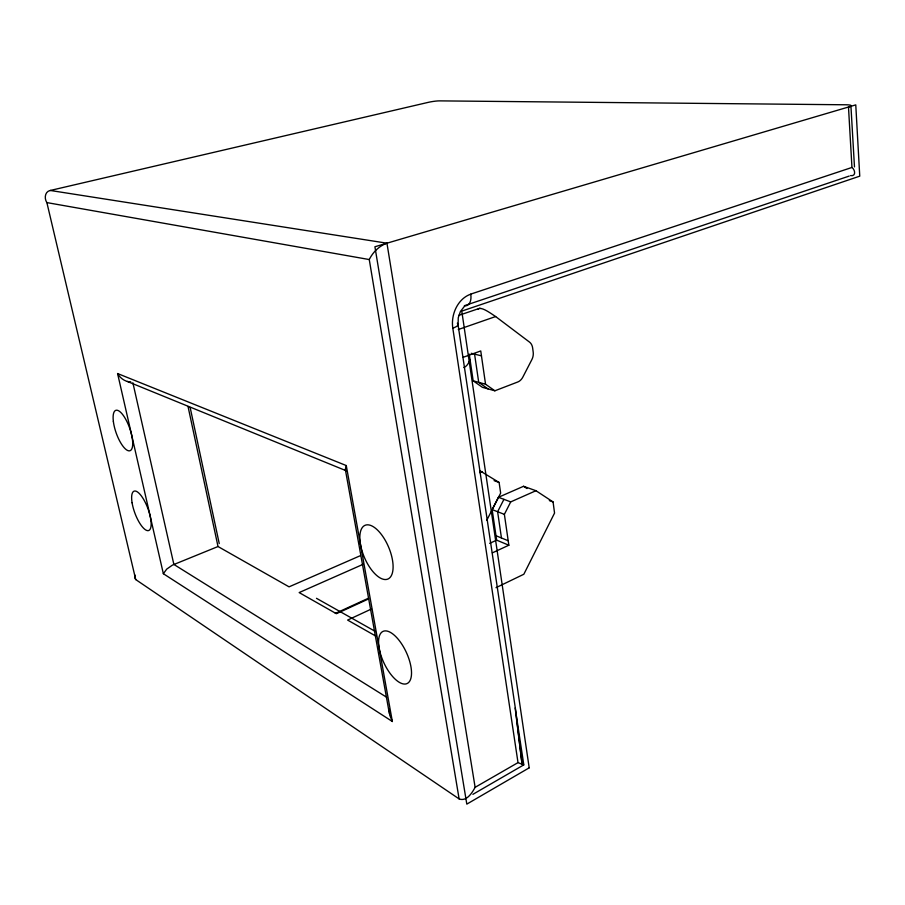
<?xml version="1.0" encoding="UTF-8"?>
<svg xmlns="http://www.w3.org/2000/svg" width="905" height="905" viewBox="0 0 905 905"><rect width="100%" height="100%" fill="white"/><g stroke="black" fill="none" stroke-linecap="round" stroke-linejoin="round"><path stroke-width="1.36" d="M389.161 709.011L389.716 715.131L392.351 721.5L163.353 573.713L117.582 373.539L346.276 465.555L392.351 721.5M134.89 574.98L134.822 577.933L135.716 579.562L459.118 798.911C466.494 801.875 472.161 792.848 475.125 787.327L518.011 762.621L523.69 764.906M163.353 573.713L166.712 569.121L172.493 565.071L218.015 546.53L289.057 586.847L360.088 555.794M459.118 798.911L369.263 259.554C372.837 252.235 379.184 245.922 386.944 243.196L475.125 787.327M492.388 552.853L508.848 545.217L504.379 514.357L510.725 501.89L535.952 490.714L553.079 501.947L554.55 513.078L523.837 574.245L496.008 587.673M508.848 545.217L496.653 540.149L492.15 509.606L498.44 497.286L523.543 486.29L535.952 490.714M486.766 520.296L500.657 493.112L499.108 482.456L479.707 470.645M503.938 499.345L497.614 511.732L501.449 537.966M346.276 465.555L345.325 469.412L389.376 713.559M470.295 359.523L468.428 363.075A9.582 7.534 -75.6 0 1 463.869 367.521M464.672 306.003L460.396 311.524L458.258 317.757L458.1 324.952L515.533 709.452L522.083 764.42L515.171 707.982L523.803 764.872L472.885 794.341M371.536 608.963L347.611 620.072L375.96 636.17M335.336 613.409L368.606 598.148M368.358 599.031L336.389 613.703L299.148 592.571L363.199 564.279M489.662 543.351L496.653 540.149M479.605 472.636L482.207 471.539M469.231 354.081L473.168 380.835L482.456 387.34L494.865 390.79L517.773 381.989A10.079 7.67 -75.6 0 0 522.83 377.125L531.846 359.647A10.057 7.636 -76.5 0 0 533.192 352.113L532.649 348.006A10.068 7.647 -76.6 0 0 529.515 342.101L495.635 316.546C490.94 313.537 481.381 306.241 478.145 309.058M463.269 357.271L480.747 350.948L485.555 384.229L494.865 390.79M458.269 329.533L495.635 316.546M458.609 315.438L479.989 308.186M849.207 176.068L464.389 305.698A13.801 7.693 71.9 0 0 470.77 294.102L851.956 167.459C855.214 169.835 856.3 176.554 850.542 175.615M851.956 167.459L848.483 107.028A11.867 1.742 -6.2 0 0 846.435 104.788L439.559 100.874A8.122 0.928 -8.6 0 0 428.37 102.333L50.284 190.469C44.741 191.521 44.119 198.614 46.879 202.596L135.716 579.562M130.75 381.831C125.625 382.148 120.105 378.256 117.582 373.539M50.284 190.469L386.944 243.196M46.879 202.596L369.263 259.554M471.256 353.301L481.449 355.835M473.168 380.835L485.555 384.229M494.085 480.646L499.108 482.456M549.335 500.601L553.079 501.947M498.44 497.286L510.725 501.89M492.15 509.606L504.379 514.357M346.344 470.815L127.435 381.503M495.997 535.726L508.191 540.749M316.49 598.318L375.439 631.498M386.605 697.223L173.873 564.437L132.888 382.792M523.543 486.29L526.959 488.519M487.999 388.879L478.711 382.351L474.582 354.127M346.174 470.826L345.337 469.48M190.141 407.431L219.236 543.554M188.025 406.469L218.015 546.53M470.781 294.182A27.489 21.55 -77.7 0 0 452.805 328.164L518.011 762.621M850.892 105.478L854.478 166.905M457.308 323.187A13.847 3.711 -8.7 0 1 452.738 328.187M529.199 767.836L466.81 804.126L374.919 246.748L855.768 104.878L859.75 176.158L461.776 311.105L529.199 767.836M113.363 421.447A21.403 7.161 70.6 0 0 129.607 450.826A21.403 7.161 70.6 0 0 125.75 419.332A21.403 7.161 70.6 0 0 113.363 421.447M132.096 502.818A20.996 6.901 69.6 0 0 148.646 530.534A20.996 6.901 69.6 0 0 143.488 499.153A20.996 6.901 69.6 0 0 132.096 502.818M360.224 542.842A29.198 13.156 67 0 0 387.702 579.121A29.198 13.156 67 0 0 381.458 534.561A29.198 13.156 67 0 0 360.224 542.842M378.923 646.713A28.734 12.387 65.2 0 0 406.04 683.909A28.734 12.387 65.2 0 0 400.168 641.769A28.734 12.387 65.2 0 0 378.923 646.713"/></g></svg>
